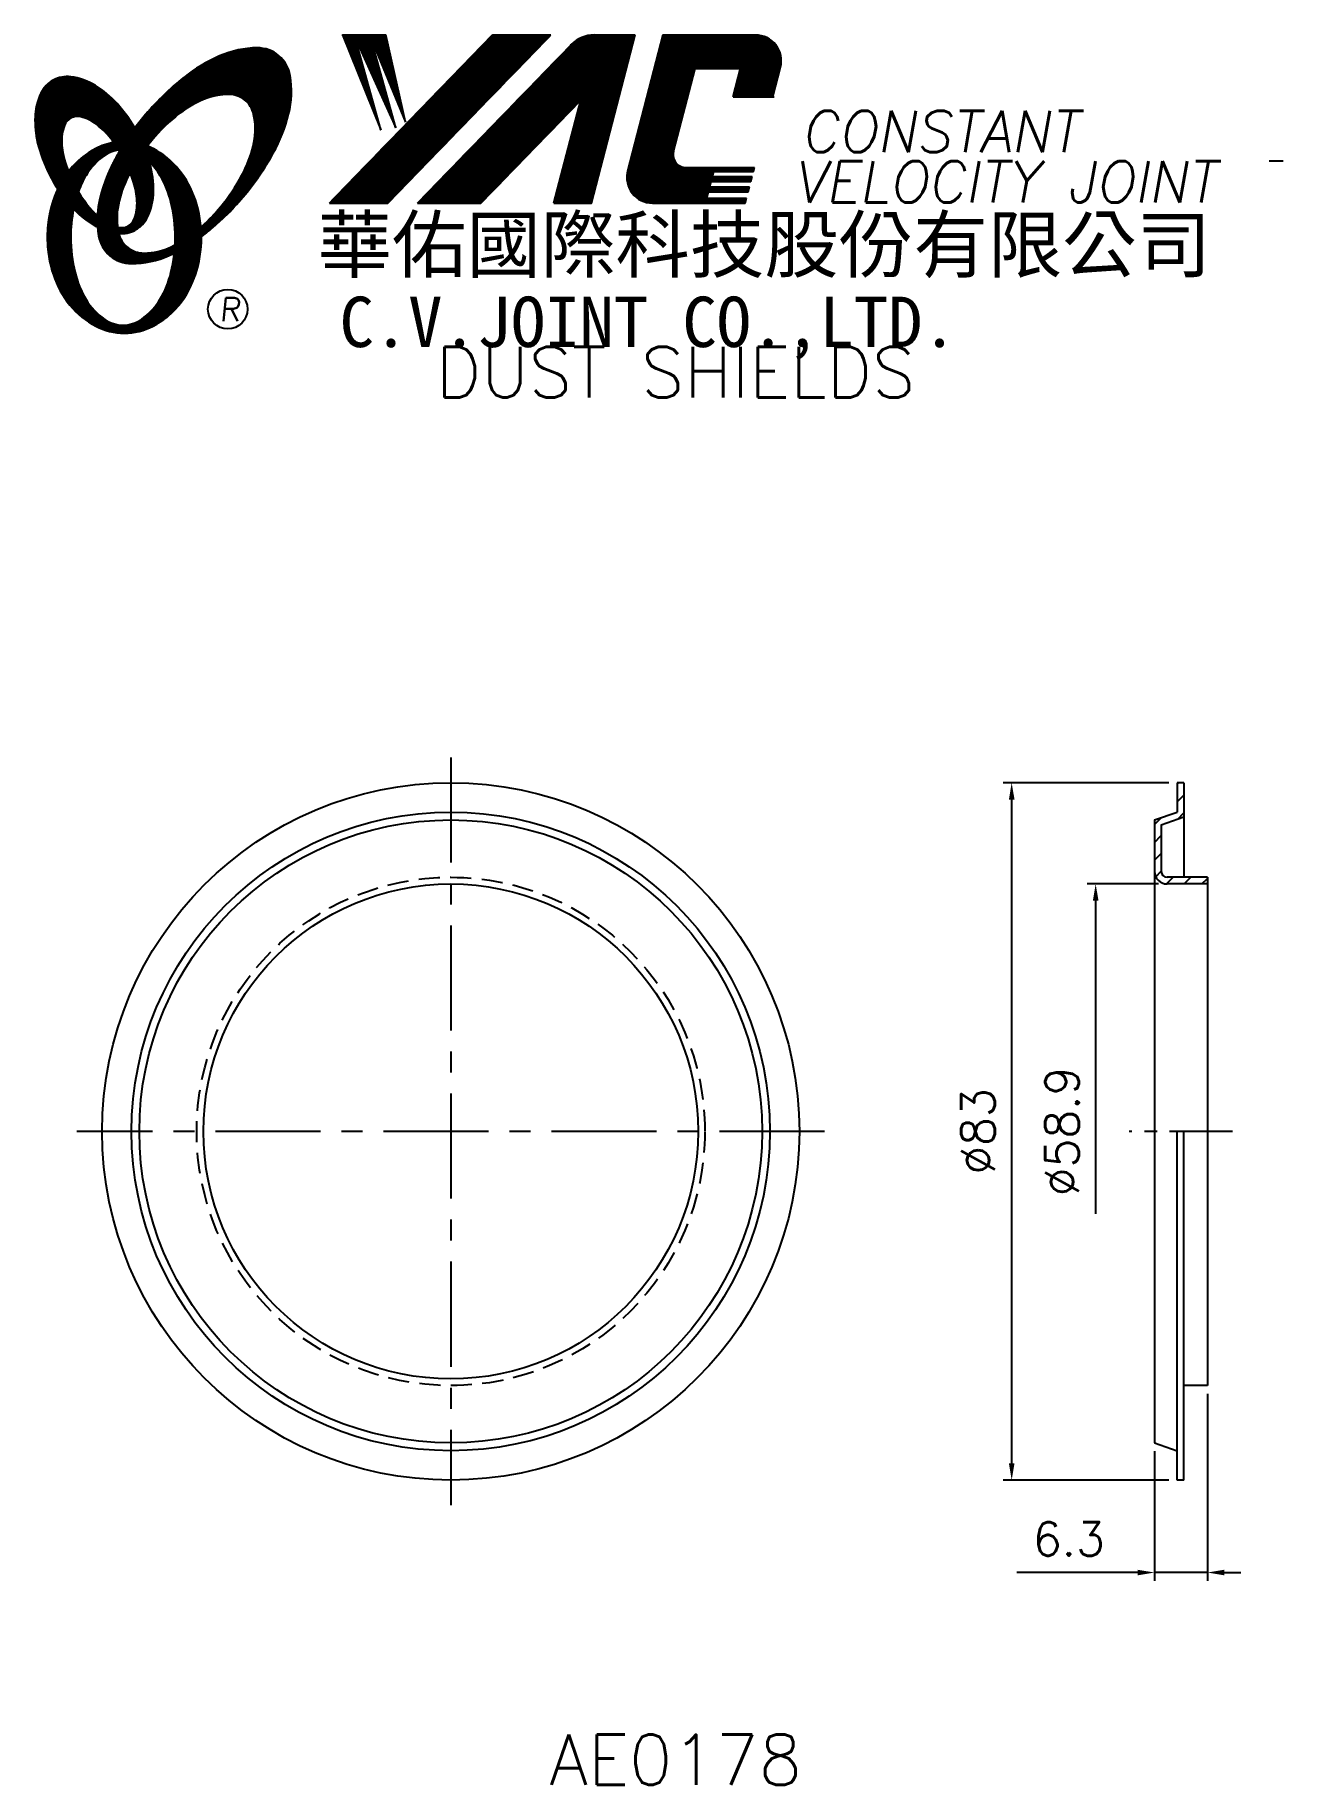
# Model space of a CAD drawing. Extents: x 594 to 742, y 319 to 527.
import ezdxf
from ezdxf.enums import TextEntityAlignment as Align

# ---------------------------------------------------------------- set-up
doc = ezdxf.new("R2010")
doc.units = 0
doc.header["$LTSCALE"] = 10
doc.header["$MEASUREMENT"] = 0
doc.linetypes.add('CENTER', pattern=[2, 1.25, -0.25, 0.25, -0.25])
doc.linetypes.add('HIDDEN', pattern=[0.375, 0.25, -0.125])
doc.layers.get('0').update_dxf_attribs({"linetype": 'CONTINUOUS'})
doc.layers.get('DEFPOINTS').update_dxf_attribs({"linetype": 'CONTINUOUS'})
doc.layers.add('4', color=7, linetype='CONTINUOUS')
doc.styles.add('CHINA', font='KAIU.TTF')
doc.styles.add('ITALICC', font='simplex.shx')
doc.dimstyles.new('STANDARD$0', dxfattribs={"dimtxt": 4, "dimasz": 2, "dimexe": 1, "dimexo": 1, "dimgap": 2, "dimtad": 1, "dimdec": 4, "dimzin": 10, "dimtxsty": 'ITALICC', "dimcen": 2, "dimclrd": 5, "dimclre": 5, "dimclrt": 18, "dimaunit": 1, "dimazin": 3, "dimtp": 0.1, "dimtfac": 0.7, "dimtdec": 4, "dimtmove": 0, "dimatfit": 3, "dimtolj": 1, "dimtzin": 10})
pattern_1 = [(45, (663.206185, 283.057772), (-0.00727476112, 0.00727476112), [])]
pattern_2 = [(45, (494.61564, 319.362182), (-0.00883883476, 0.00883883476), [])]

# ---------------------------------------------------------------- blocks, each defined once
blk = doc.blocks.new('*D4')
at = {"color": 5, "linetype": 'BYBLOCK'}
for p, q in [((728.63, 437.8), (708.93, 437.8)), ((709.93, 356.8), (709.93, 435.8)), ((728.63, 354.8), (708.93, 354.8))]:
    blk.add_line(p, q, dxfattribs=at)
for points in [[(709.6, 435.8), (710.27, 435.8), (709.93, 437.8)], [(709.6, 356.8), (710.27, 356.8), (709.93, 354.8)]]:
    blk.add_solid(points, dxfattribs=at)
at = {"layer": 'DEFPOINTS', "color": 0, "linetype": 'BYBLOCK'}
for p in [(709.93, 437.8), (729.63, 437.8), (729.63, 354.8)]:
    blk.add_point(p, dxfattribs=at)
at = {"color": 18, "linetype": 'BYBLOCK', "insert": (705.93, 396.3), "char_height": 4, "attachment_point": 5, "rotation": 90, "style": 'ITALICC'}
blk.add_mtext('\\A1;∅83', dxfattribs=at)
blk = doc.blocks.new('*D5')
at = {"color": 5, "linetype": 'BYBLOCK'}
for p, q in [((727.43, 425.75), (718.93, 425.75)), ((719.93, 423.75), (719.93, 386.49))]:
    blk.add_line(p, q, dxfattribs=at)
blk.add_solid([(719.6, 423.75), (720.27, 423.75), (719.93, 425.75)], dxfattribs=at)
at = {"layer": 'DEFPOINTS', "color": 0, "linetype": 'BYBLOCK'}
for p in [(719.93, 425.75), (728.43, 425.75), (726.93, 366.85)]:
    blk.add_point(p, dxfattribs=at)
at = {"color": 18, "linetype": 'BYBLOCK', "insert": (715.93, 396.3), "char_height": 4, "attachment_point": 5, "rotation": 90, "style": 'ITALICC'}
blk.add_mtext('\\A1;∅58.9', dxfattribs=at)
blk = doc.blocks.new('*D6')
at = {"color": 5, "linetype": 'BYBLOCK'}
for p, q in [((733.23, 365.05), (733.23, 342.8)), ((726.93, 358.23), (726.93, 342.8)), ((724.93, 343.8), (710.55, 343.8)), ((733.23, 343.8), (726.93, 343.8)), ((735.23, 343.8), (737.23, 343.8))]:
    blk.add_line(p, q, dxfattribs=at)
for points in [[(724.93, 344.13), (724.93, 343.47), (726.93, 343.8)], [(735.23, 344.13), (735.23, 343.47), (733.23, 343.8)]]:
    blk.add_solid(points, dxfattribs=at)
at = {"layer": 'DEFPOINTS', "color": 0, "linetype": 'BYBLOCK'}
for p in [(733.23, 366.05), (726.93, 359.23), (726.93, 343.8)]:
    blk.add_point(p, dxfattribs=at)
at = {"color": 18, "linetype": 'BYBLOCK', "insert": (716.74, 347.8), "char_height": 4, "attachment_point": 5, "style": 'ITALICC'}
blk.add_mtext('\\A1;6.3', dxfattribs=at)

msp = doc.modelspace()

# ---------------------------------------------------------------- hatches: boundary and pattern name
at = {"layer": '4', "linetype": 'CONTINUOUS'}
h = msp.add_hatch(dxfattribs=at)
h.set_pattern_fill('ANSI31', color=5, scale=0.082305, style=0)
h.set_pattern_definition([(45, (494.61564, 319.362182), (-0.00727476112, 0.00727476112), [])])
h.paths.add_polyline_path([(616.65111, 519.73069, -0.172879177), (618.59258, 519.07212, -0.172879177), (619.67988, 517.33407, -0.104527385), (619.70766, 514.00588, -0.065680101), (618.53812, 510.60392, -0.051823203), (616.09771, 506.76153, -0.044272532), (613.42274, 503.9352, -0.020203161), (613.47632, 502.79728, 0.006517006), (613.88087, 503.10936, 0.049863361), (618.43429, 507.52242, 0.049863361), (622.02393, 512.74958, 0.063682799), (623.84498, 517.37693, 0.103597411), (624.03427, 521.9609, 0.177892575), (622.68567, 524.33118, 0.177892575), (620.12328, 525.2645, 0.103597411), (615.63548, 524.31146, 0.063682799), (611.37773, 521.74238, 0.049863361), (606.82431, 517.32932, 0.016070017), (605.55361, 515.72301, -0.007061632), (605.80089, 515.28598, -0.031648676), (606.75348, 513.2494, -0.008069351), (607.18539, 513.81371, -0.051823203), (610.36376, 517.07217, -0.065680101), (613.40569, 518.99252, -0.104527385)])
h.paths.add_polyline_path([(603.57544, 506.56937, -0.065680101), (604.74497, 509.97132, -0.006063428), (604.98891, 510.44634, 0.027613469), (604.26208, 512.03441, 0.017011252), (603.72866, 512.96939, 0.007829282), (603.23467, 512.10216, 0.063682799), (601.41363, 507.47481, 0.103597411), (601.22433, 502.89084, 0.177892575), (602.57294, 500.52056, 0.177892575), (605.13533, 499.58724, 0.103597411), (609.62313, 500.54028, 0.008811776), (610.25009, 500.83036, 0.013922709), (610.32742, 501.80017, -0.009086703), (609.87741, 501.58272, -0.104527385), (606.63199, 500.84456, -0.172879177), (604.69051, 501.50313, -0.172879177), (603.60322, 503.24118, -0.104527385)])
h = msp.add_hatch(dxfattribs=at)
h.set_pattern_fill('ANSI31', color=5, scale=0.1, style=0)
h.set_pattern_definition(pattern_2)
h.paths.add_polyline_path([(655.07434, 526.79317), (648.11704, 526.79317), (628.70043, 506.78941), (635.65774, 506.78941)])
h.paths.add_polyline_path([(658.62124, 519.02759), (655.44086, 506.78941), (659.92185, 506.78941), (665.12028, 526.79317), (660.22356, 526.79317, 0.202785967), (657.48948, 525.63675), (639.19535, 506.78941), (646.74226, 506.78941)])
h.paths.add_polyline_path([(672.24834, 522.79475), (677.64206, 522.79475), (676.77304, 519.45073), (681.48986, 519.45073), (682.40658, 522.9783, 0.490800957), (679.45638, 526.79317), (668.42207, 526.79317), (664.21501, 510.60427, 0.490800957), (667.16521, 506.78941), (678.19953, 506.78941), (678.35397, 507.38372), (673.63715, 507.38372), (673.83052, 508.1278), (678.54734, 508.1278), (678.7059, 508.73794), (673.98908, 508.73794), (674.15032, 509.35841), (678.86714, 509.35841), (679.02332, 509.9594), (674.3065, 509.9594), (674.4633, 510.56278), (679.18012, 510.56278), (679.29686, 511.01197), (671.15711, 511.01197, -0.490800957), (669.68201, 512.91941)])
h = msp.add_hatch(dxfattribs=at)
h.set_pattern_fill('ANSI31', color=1, scale=0.1, style=0)
h.set_pattern_definition(pattern_2)
h.paths.add_polyline_path([(635.43241, 526.79317), (630.25508, 526.79317), (634.82584, 515.48943), (631.75991, 526.44741), (636.59465, 515.72508), (633.64664, 526.44741), (637.77385, 516.43205)])
h = msp.add_hatch(dxfattribs=at)
h.set_pattern_fill('ANSI31', color=3, scale=0.082305, style=0)
h.set_pattern_definition(pattern_1)
h.paths.add_polyline_path([(600.85461, 520.78152, 0.106488277), (597.91273, 521.82009, 0.158297415), (595.82253, 521.42505, 0.158297415), (594.3632, 519.87736, 0.106488277), (593.65238, 516.8396, 0.071723199), (594.07043, 513.52664, 0.058080454), (595.61541, 509.71125, 0.058080454), (597.99646, 506.35346, 0.071723199), (600.5617, 504.21571, 0.020895977), (601.10189, 503.91372, -0.030777155), (601.08598, 505.28994, -0.042059526), (599.98962, 506.4527, -0.04691039), (598.37046, 508.93385, -0.04691039), (597.24218, 511.67333, -0.060581117), (596.84008, 513.9354, -0.10187153), (597.1517, 516.0236, -0.185892489), (597.93179, 516.91524, -0.185892489), (599.10843, 517.05336, -0.10187153), (601.00608, 516.12783, -0.060581117), (602.64291, 514.51556, -0.04691039), (604.26208, 512.03441, -0.04691039), (605.39036, 509.29492, -0.060581117), (605.79246, 507.03286, -0.10187153), (605.48084, 504.94465, -0.185892489), (604.70075, 504.05301, -0.185892489), (603.5241, 503.91489, -0.002013383), (603.4833, 503.92552, 0.021593804), (603.60322, 503.24118, 0.006477741), (603.62122, 503.16414, 0.14950097), (605.59378, 503.57218, 0.158297415), (607.05311, 505.11987, 0.106488277), (607.76392, 508.15764, 0.071723199), (607.34588, 511.47059, 0.058080454), (605.80089, 515.28598, 0.058080454), (603.41985, 518.64377, 0.071723199)])
h = msp.add_hatch(dxfattribs=at)
h.set_pattern_fill('ANSI31', color=1, scale=0.082305, style=0)
h.set_pattern_definition(pattern_1)
h.paths.add_polyline_path([(601.94823, 512.45807, -0.120168026), (603.64002, 513.11146, 0.016865385), (603.04026, 513.9942, 0.076648372), (600.88404, 513.27529, 0.104809576), (597.79958, 510.76219, 0.005838257), (597.63264, 510.54998, 0.028089978), (598.37046, 508.93385, 0.014237292), (598.81259, 508.1488, -0.045767751), (599.73777, 510.08565, -0.106890197)])
h.paths.add_polyline_path([(597.91686, 502.70345, -0.048711043), (598.24697, 506.08379, -0.007865741), (597.99646, 506.35346, -0.037695478), (596.36059, 508.47222, 0.03042545), (595.83526, 507.16825, 0.080710289), (595.10982, 502.70345, 0.080710289), (595.83526, 498.23866, 0.089265679), (597.79958, 494.64472, 0.104809576), (600.88404, 492.13162, 0.11926607), (604.29323, 491.30669, 0.11926607), (607.70242, 492.13162, 0.104809576), (610.78688, 494.64472, 0.089265679), (612.7512, 498.23866, 0.080710289), (613.47663, 502.70345, 0.080710289), (612.7512, 507.16825, 0.089265679), (610.78688, 510.76219, 0.104809576), (607.70242, 513.27529, 0.025513357), (607.00918, 513.58803, 0.004818181), (606.75348, 513.2494, -0.023722145), (607.2947, 511.65265, -0.065307489), (608.52988, 510.08565, -0.073950765), (609.84233, 506.88792, -0.060532391), (610.35078, 502.70345, -0.060532391), (609.84233, 498.51899, -0.073950765), (608.52988, 495.32126, -0.106890197), (606.31941, 492.94884, -0.153118262), (604.13382, 492.26346, -0.153118262), (601.94823, 492.94884, -0.106890197), (599.73777, 495.32126, -0.073950765), (598.42532, 498.51899, -0.060532391)])
h = msp.add_hatch(dxfattribs=at)
h.set_pattern_fill('ANSI31', color=5, scale=12, style=0)
h.set_pattern_definition([(45, (5.5071, 10.5012), (-1.0606602, 1.0606602), [])])
h.paths.add_polyline_path([(730.43493, 433.72958), (730.43493, 437.79907), (729.63493, 437.79907), (729.63493, 434.30005), (726.93493, 433.36954), (726.93493, 427.24907, 0.414213562), (728.43493, 425.74907), (733.23493, 425.74907), (733.23493, 426.54907), (728.43493, 426.54907, -0.414213562), (727.73493, 427.24907), (727.73493, 432.79907)])

# ---------------------------------------------------------------- linework, layer by layer
at = {"layer": '4', "color": 5, "linetype": 'CONTINUOUS'}
for p, q in [((628.70043, 506.78941), (648.11704, 526.79317)), ((635.65774, 506.78941), (655.07434, 526.79317)), ((639.19535, 506.78941), (657.48948, 525.63675)), ((648.11704, 526.79317), (655.07434, 526.79317)), ((659.92185, 506.78941), (665.12028, 526.79317)), ((660.22356, 526.79317), (665.12028, 526.79317)), ((664.21501, 510.60427), (668.42207, 526.79317)), ((668.42207, 526.79317), (679.45638, 526.79317)), ((669.68201, 512.91941), (672.24834, 522.79475)), ((672.24834, 522.79475), (677.64206, 522.79475)), ((676.77304, 519.45073), (677.64206, 522.79475)), ((681.48986, 519.45073), (682.40658, 522.9783)), ((646.74226, 506.78941), (658.62124, 519.02759)), ((655.44086, 506.78941), (658.62124, 519.02759)), ((676.77304, 519.45073), (681.64029, 519.45073)), ((671.15711, 511.01197), (679.29686, 511.01197)), ((674.3065, 509.9594), (674.4633, 510.56278)), ((674.4633, 510.56278), (679.18012, 510.56278)), ((679.18012, 510.56278), (679.29686, 511.01197)), ((742.23493, 511.76454), (740.59897, 511.76454)), ((673.98908, 508.73794), (674.15032, 509.35841)), ((673.98908, 508.73794), (678.7059, 508.73794)), ((674.15032, 509.35841), (678.86714, 509.35841)), ((674.3065, 509.9594), (679.02332, 509.9594)), ((678.54734, 508.1278), (678.7059, 508.73794)), ((678.86714, 509.35841), (679.02332, 509.9594)), ((628.70043, 506.78941), (635.65774, 506.78941)), ((639.19535, 506.78941), (646.74226, 506.78941)), ((655.44086, 506.78941), (659.92185, 506.78941)), ((667.16521, 506.78941), (678.19953, 506.78941)), ((673.63715, 507.38372), (673.83052, 508.1278)), ((673.63715, 507.38372), (678.35397, 507.38372)), ((673.83052, 508.1278), (678.54734, 508.1278)), ((678.19953, 506.78941), (678.35397, 507.38372))]:
    msp.add_line(p, q, dxfattribs=at)
at = {"layer": '4', "color": 1, "linetype": 'CONTINUOUS'}
for p, q in [((630.25508, 526.79317), (634.82584, 515.48943)), ((630.25508, 526.79317), (635.43241, 526.79317)), ((631.75991, 526.44741), (636.59465, 515.72508)), ((634.82584, 515.48943), (631.75991, 526.44741)), ((633.64664, 526.44741), (637.77385, 516.43205)), ((636.59465, 515.72508), (633.64664, 526.44741)), ((637.77385, 516.43205), (635.43241, 526.79317))]:
    msp.add_line(p, q, dxfattribs=at)
at = {"layer": '4', "color": 5, "linetype": 'CENTER'}
for p, q in [((643.15056, 440.79907), (643.15056, 351.79907)), ((687.65056, 396.29907), (598.65056, 396.29907))]:
    msp.add_line(p, q, dxfattribs=at)
at = {"layer": '4', "color": 7, "linetype": 'CONTINUOUS'}
for p, q in [((729.63493, 437.79907), (729.63493, 434.30005)), ((730.43493, 437.79907), (729.63493, 437.79907)), ((730.43493, 437.79907), (730.43493, 426.54907)), ((726.93493, 433.36954), (729.63493, 434.30005)), ((726.93493, 433.36954), (726.93493, 359.2286)), ((727.73493, 432.79907), (730.43493, 433.72958)), ((727.73493, 432.79907), (727.73493, 427.24907)), ((733.23493, 426.54907), (728.43493, 426.54907)), ((733.23493, 425.74907), (728.43493, 425.74907)), ((733.23493, 426.54907), (733.23493, 366.04907)), ((729.63493, 354.79907), (729.63493, 396.29907)), ((730.43493, 354.79907), (730.43493, 396.29907)), ((733.23493, 366.04907), (730.43493, 366.04907)), ((726.93493, 359.2286), (729.63493, 358.2981)), ((730.43493, 354.79907), (729.63493, 354.79907))]:
    msp.add_line(p, q, dxfattribs=at)
at = {"layer": '4', "color": 5, "linetype": 'CENTER', "ltscale": 0.6}
msp.add_line((736.23493, 396.29907), (723.93493, 396.29907), dxfattribs=at)
at = {"layer": '4', "color": 5, "linetype": 'CONTINUOUS'}
for points in [[(613.47632, 502.79728, 0.006517006), (613.88087, 503.10936, 0.049863361), (618.43429, 507.52242, 0.049863361), (622.02393, 512.74958, 0.063682799), (623.84498, 517.37693, 0.103597411), (624.03427, 521.9609, 0.177892575), (622.68567, 524.33118, 0.177892575), (620.12328, 525.2645, 0.103597411), (615.63548, 524.31146, 0.063682799), (611.37773, 521.74238, 0.049863361), (606.82431, 517.32932, 0.016070017), (605.55361, 515.72301)], [(613.42274, 503.9352, 0.044272532), (616.09771, 506.76153, 0.051823203), (618.53812, 510.60392, 0.065680101), (619.70766, 514.00588, 0.104527385), (619.67988, 517.33407, 0.172879177), (618.59258, 519.07212, 0.172879177), (616.65111, 519.73069, 0.104527385), (613.40569, 518.99252, 0.065680101), (610.36376, 517.07217, 0.051823203), (607.18539, 513.81371, 0.008069351), (606.75348, 513.2494)], [(603.72866, 512.96939, 0.007829282), (603.23467, 512.10216, 0.063682799), (601.41363, 507.47481, 0.103597411), (601.22433, 502.89084, 0.177892575), (602.57294, 500.52056, 0.177892575), (605.13533, 499.58724, 0.103597411), (609.62313, 500.54028, 0.008811776), (610.25009, 500.83036, 0.008811776)], [(604.98891, 510.44634, 0.006063428), (604.74497, 509.97132, 0.065680101), (603.57544, 506.56937, 0.104527385), (603.60322, 503.24118, 0.172879177), (604.69051, 501.50313, 0.172879177), (606.63199, 500.84456, 0.104527385), (609.87741, 501.58272, 0.009086703), (610.32742, 501.80017, 0.009086703)]]:
    msp.add_lwpolyline(points, format="xyb", dxfattribs=at)
at = {"layer": '4', "color": 3, "linetype": 'CONTINUOUS'}
for points in [[(603.62122, 503.16414, 0.14950097), (605.59378, 503.57218, 0.158297415), (607.05311, 505.11987, 0.106488277), (607.76392, 508.15764, 0.071723199), (607.34588, 511.47059, 0.058080454), (605.80089, 515.28598, 0.058080454), (603.41985, 518.64377, 0.071723199), (600.85461, 520.78152, 0.106488277), (597.91273, 521.82009, 0.158297415), (595.82253, 521.42505, 0.158297415), (594.3632, 519.87736, 0.106488277), (593.65238, 516.8396, 0.071723199), (594.07043, 513.52664, 0.058080454), (595.61541, 509.71125, 0.058080454), (597.99646, 506.35346, 0.071723199), (600.5617, 504.21571, 0.020895977), (601.10189, 503.91372, 0.020895977)], [(603.4833, 503.92552, 0.002013383), (603.5241, 503.91489, 0.185892489), (604.70075, 504.05301, 0.185892489), (605.48084, 504.94465, 0.10187153), (605.79246, 507.03286, 0.060581117), (605.39036, 509.29492, 0.04691039), (604.26208, 512.03441, 0.04691039), (602.64291, 514.51556, 0.060581117), (601.00608, 516.12783, 0.10187153), (599.10843, 517.05336, 0.185892489), (597.93179, 516.91524, 0.185892489), (597.1517, 516.0236, 0.10187153), (596.84008, 513.9354, 0.060581117), (597.24218, 511.67333, 0.04691039), (598.37046, 508.93385, 0.04691039), (599.98962, 506.4527, 0.042059526), (601.08598, 505.28994, 0.042059526)]]:
    msp.add_lwpolyline(points, format="xyb", dxfattribs=at)
at = {"layer": '4', "color": 1, "linetype": 'CONTINUOUS'}
for points in [[(596.36059, 508.47222, 0.03042545), (595.83526, 507.16825, 0.080710289), (595.10982, 502.70345, 0.080710289), (595.83526, 498.23866, 0.089265679), (597.79958, 494.64472, 0.104809576), (600.88404, 492.13162, 0.11926607), (604.29323, 491.30669, 0.11926607), (607.70242, 492.13162, 0.104809576), (610.78688, 494.64472, 0.089265679), (612.7512, 498.23866, 0.080710289), (613.47663, 502.70345, 0.080710289), (612.7512, 507.16825, 0.089265679), (610.78688, 510.76219, 0.104809576), (607.70242, 513.27529, 0.025513357), (607.00918, 513.58803, 0.025513357)], [(603.04026, 513.9942, 0.076648372), (600.88404, 513.27529, 0.104809576), (597.79958, 510.76219, 0.005838257), (597.63264, 510.54998, 0.005838257)], [(603.64002, 513.11146, 0.120168026), (601.94823, 512.45807, 0.106890197), (599.73777, 510.08565, 0.045767751), (598.81259, 508.1488, 0.045767751)], [(598.24697, 506.08379, 0.048711043), (597.91686, 502.70345, 0.060532391), (598.42532, 498.51899, 0.073950765), (599.73777, 495.32126, 0.106890197), (601.94823, 492.94884, 0.153118262), (604.13382, 492.26346, 0.153118262), (606.31941, 492.94884, 0.106890197), (608.52988, 495.32126, 0.073950765), (609.84233, 498.51899, 0.060532391), (610.35078, 502.70345, 0.060532391), (609.84233, 506.88792, 0.073950765), (608.52988, 510.08565, 0.065307489), (607.2947, 511.65265)]]:
    msp.add_lwpolyline(points, format="xyb", dxfattribs=at)
at = {"layer": '4', "color": 5, "linetype": 'CONTINUOUS'}
msp.add_circle((616.59747, 494.15773), 2.35282, dxfattribs=at)
at = {"layer": '4', "color": 7, "linetype": 'CONTINUOUS'}
for radius in [41.5, 38.00098, 37.07047, 29.45]:
    msp.add_circle((643.15056, 396.29907), radius, dxfattribs=at)
at = {"layer": '4', "color": 5, "linetype": 'HIDDEN'}
msp.add_circle((643.15056, 396.29907), 30.25, dxfattribs=at)
at = {"layer": '4', "color": 5, "linetype": 'CONTINUOUS'}
for centre, radius, start, end in [((660.22356, 522.98293), 3.81024, 90, 135.8533387), ((679.45638, 523.74497), 3.04819, 345.4326059, 90), ((671.15711, 512.53607), 1.5241, 165.4326059, 270), ((667.16521, 509.8376), 3.04819, 165.4326059, 270)]:
    msp.add_arc(centre, radius, start, end, dxfattribs=at)
at = {"layer": '4', "color": 7, "linetype": 'CONTINUOUS'}
for radius in [1.5, 0.7]:
    msp.add_arc((728.43493, 427.24907), radius, 180, 270, dxfattribs=at)

# ---------------------------------------------------------------- texts
at = {"layer": '4', "color": 5, "linetype": 'CONTINUOUS', "style": 'ITALICC'}
for s, height, oblique, p in [('CONSTANT', 4.9, 10, (684.84924, 512.85987)), ('VELOCITY JOINT', 4.9, 10, (683.97102, 506.86449)), ('R', 2.75625, 5, (615.63878, 492.74813))]:
    msp.add_text(s, height=height, dxfattribs=dict(at, oblique=oblique)).set_placement(p)
at = {"layer": '4', "color": 7, "linetype": 'CONTINUOUS', "style": 'CHINA'}
for s, height, p in [('華佑國際科技股份有限公司', 6.5, (627.28707, 498.59956)), ('C.V.JOINT CO.,LTD.', 6, (629.91571, 489.65334))]:
    msp.add_text(s, height=height, dxfattribs=at).set_placement(p)
at = {"layer": '4', "color": 18, "linetype": 'CONTINUOUS', "style": 'ITALICC'}
for s, p in [('DUST SHIELDS', (669.91843, 483.66052)), ('AE0178', (669.91843, 318.51313))]:
    msp.add_text(s, height=6, dxfattribs=at).set_placement(p, align=Align.CENTER)

# ---------------------------------------------------------------- dimensions: what is measured, and where the dimension line sits
at = {"layer": '4', "color": 7, "linetype": 'CONTINUOUS'}
dim = msp.add_linear_dim(base=(709.9349, 437.79907), p1=(729.63493, 354.79907), p2=(729.63493, 437.79907), angle=90, text='%%C83', dimstyle='STANDARD$0', dxfattribs=at)
dim.commit()
dim.dimension.update_dxf_attribs({"geometry": '*D4', "text_midpoint": (705.9349, 396.29907)})
dim = msp.add_linear_dim(base=(719.93497, 425.74907), p1=(726.93493, 366.84907), p2=(728.43493, 425.74907), angle=90, text='%%C58.9', dimstyle='STANDARD$0', override={"dimcen": -2, "dimse1": 1, "dimsd1": 1}, dxfattribs=at)
dim.commit()
dim.dimension.update_dxf_attribs({"geometry": '*D5', "text_midpoint": (715.93497, 396.29907)})
dim = msp.add_linear_dim(base=(726.93493, 343.79911), p1=(733.23493, 366.04907), p2=(726.93493, 359.2286), text='6.3', dimstyle='STANDARD$0', dxfattribs=at)
dim.commit()
dim.dimension.update_dxf_attribs({"geometry": '*D6', "text_midpoint": (716.74446, 347.79911)})

doc.saveas('drawing.dxf')
